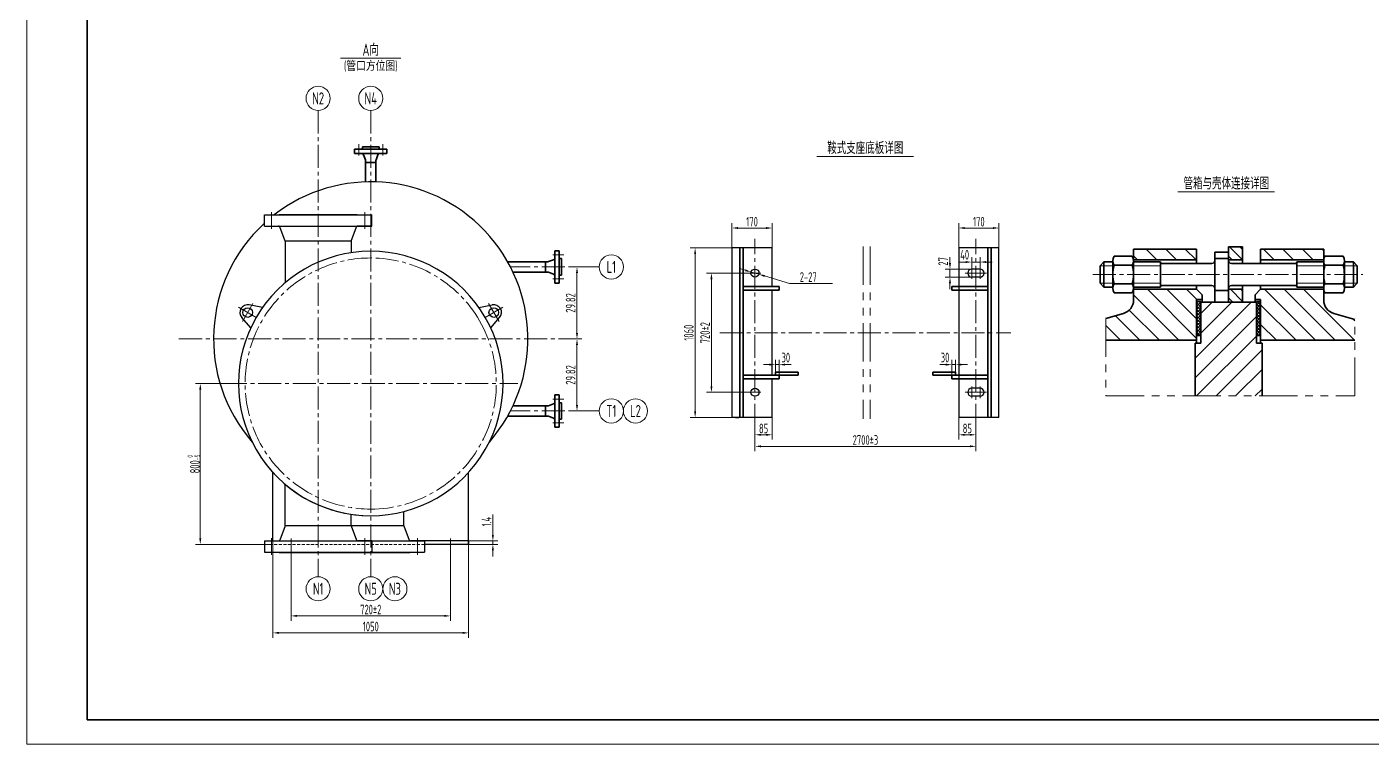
# Model space of a CAD drawing. Header units: millimetres. Extents: x 5765 to 6606, y -201 to 393.
# Drawn here: x 5765 to 6322, y -201 to 96 of the extents above; entities that cross this region are included whole.
import ezdxf
from ezdxf.enums import TextEntityAlignment as Align

# ---------------------------------------------------------------- set-up
doc = ezdxf.new("R2010")
doc.units = ezdxf.units.MM
for name, pattern in [('CENTER2', [28.575, 19.05, -3.175, 3.175, -3.175]), ('DASHED2', [9.525, 6.35, -3.175]), ('PHANTOM2', [31.75, 15.875, -3.175, 3.175, -3.175, 3.175, -3.175])]:
    doc.linetypes.add(name, pattern=pattern)
for name, color, linetype, lineweight in [('1粗实线', 7, 'Continuous', 35), ('2细实线', 3, 'Continuous', 13), ('3中心线', 1, 'CENTER2', 13), ('4虚线', 4, 'DASHED2', 13), ('5双点划线', 2, 'PHANTOM2', 13), ('6剖面线', 6, 'Continuous', 13), ('7文本', 2, 'Continuous', 13), ('8标注', 3, 'Continuous', 13), ('9图表', 4, 'Continuous', 13)]:
    doc.layers.add(name, color=color, linetype=linetype, lineweight=lineweight)
doc.styles.add('lanpec', font='bpec_e.shx', dxfattribs={"width": 0.75, "bigfont": 'hztxt.shx'})
doc.styles.add('lanpec-dim', font='bpec_e.shx', dxfattribs={"width": 0.75})
doc.dimstyles.new('lanpec', dxfattribs={"dimtxt": 4, "dimasz": 2.5, "dimexe": 2, "dimexo": 0, "dimtad": 1, "dimdsep": 46, "dimtxsty": 'lanpec-dim', "dimcen": 2.5, "dimclrd": 256, "dimclre": 256, "dimclrt": 256, "dimazin": 0, "dimtfac": 1, "dimtmove": 0, "dimatfit": 3, "dimfxl": 1, "dimlwd": -1, "dimlwe": -1, "dimarcsym": 0})
doc.dimstyles.new('lanpec$0', dxfattribs={"dimscale": 10, "dimtxt": 4, "dimasz": 2.5, "dimexe": 2, "dimexo": 0, "dimtad": 1, "dimdec": 1, "dimdsep": 46, "dimtxsty": 'lanpec-dim', "dimcen": 0.09, "dimclrd": 256, "dimclre": 256, "dimclrt": 256, "dimadec": 1, "dimazin": 0, "dimtfac": 0.707, "dimtdec": 1, "dimtmove": 0, "dimatfit": 3, "dimfxl": 1, "dimarcsym": 0})
doc.dimstyles.new('lanpec$3', dxfattribs={"dimtxt": 4, "dimasz": 2.5, "dimexe": 2, "dimexo": 0, "dimtad": 1, "dimtih": 1, "dimtoh": 1, "dimdsep": 46, "dimtxsty": 'lanpec-dim', "dimcen": 2.5, "dimclrd": 256, "dimclre": 256, "dimclrt": 256, "dimazin": 0, "dimtfac": 1, "dimtmove": 0, "dimatfit": 3, "dimfxl": 1, "dimlwd": -1, "dimlwe": -1, "dimarcsym": 0})
pattern_1 = [(135, (5538.121, 1422.1314), (-4.041115, -4.041115), [])]
pattern_2 = [(45, (5538.121, 1422.1314), (-0.6735192, 0.6735192), []), (135, (5538.121, 1422.1314), (-0.6735192, -0.6735192), [])]

# ---------------------------------------------------------------- blocks, each defined once
blk = doc.blocks.new('A1')
at = {"layer": '1粗实线'}
blk.add_lwpolyline([(-816, 10), (-10, 10), (-10, 584), (-816, 584)], close=True, dxfattribs=at)
at = {"layer": '9图表'}
blk.add_lwpolyline([(-841, 0), (0, 0), (0, 594), (-841, 594)], close=True, dxfattribs=at)
blk = doc.blocks.new('*D25')
at = {"layer": '8标注', "transparency": 16777216}
for p, q in [((6056.91, 4.92), (6056.91, 15.16)), ((6059.41, 13.16), (6071.05, 13.16)), ((6073.55, 4.92), (6073.55, 15.16))]:
    blk.add_line(p, q, dxfattribs=at)
for points in [[(6059.41, 13.58), (6059.41, 12.74), (6056.91, 13.16)], [(6071.05, 13.58), (6071.05, 12.74), (6073.55, 13.16)]]:
    blk.add_solid(points, dxfattribs=at)
at = {"layer": 'Defpoints', "color": 0, "transparency": 16777216}
for p in [(6073.55, 13.16), (6056.91, 4.92), (6073.55, 4.92)]:
    blk.add_point(p, dxfattribs=at)
at = {"layer": '8标注', "transparency": 16777216, "insert": (6065.23, 15.78), "char_height": 4, "attachment_point": 5, "style": 'lanpec-dim'}
blk.add_mtext('170', dxfattribs=at)
blk = doc.blocks.new('*D34')
at = {"layer": '8标注', "transparency": 16777216}
for p, q in [((6150.78, 4.92), (6150.78, 15.16)), ((6153.28, 13.16), (6164.91, 13.16)), ((6167.41, 4.92), (6167.41, 15.16))]:
    blk.add_line(p, q, dxfattribs=at)
for points in [[(6153.28, 13.58), (6153.28, 12.74), (6150.78, 13.16)], [(6164.91, 13.58), (6164.91, 12.74), (6167.41, 13.16)]]:
    blk.add_solid(points, dxfattribs=at)
at = {"layer": 'Defpoints', "color": 0, "transparency": 16777216}
for p in [(6167.41, 13.16), (6150.78, 4.92), (6167.41, 4.92)]:
    blk.add_point(p, dxfattribs=at)
at = {"layer": '8标注', "transparency": 16777216, "insert": (6159.09, 15.78), "char_height": 4, "attachment_point": 5, "style": 'lanpec-dim'}
blk.add_mtext('170', dxfattribs=at)
blk = doc.blocks.new('*D26')
at = {"layer": '8标注', "transparency": 16777216}
for p, q in [((6066.43, -69.13), (6066.43, -79.25)), ((6157.89, -69.13), (6157.89, -79.25)), ((6068.93, -77.25), (6155.39, -77.25))]:
    blk.add_line(p, q, dxfattribs=at)
for points in [[(6068.93, -76.83), (6068.93, -77.66), (6066.43, -77.25)], [(6155.39, -76.83), (6155.39, -77.66), (6157.89, -77.25)]]:
    blk.add_solid(points, dxfattribs=at)
at = {"layer": 'Defpoints', "color": 0, "transparency": 16777216}
for p in [(6066.43, -69.13), (6157.89, -69.13), (6157.89, -77.25)]:
    blk.add_point(p, dxfattribs=at)
at = {"layer": '8标注', "transparency": 16777216, "insert": (6112.16, -74.62), "char_height": 4, "width": 3.1429, "attachment_point": 5, "style": 'lanpec-dim'}
blk.add_mtext('2700%%P3', dxfattribs=at)
blk = doc.blocks.new('*D27')
at = {"layer": '8标注', "transparency": 16777216}
for p, q in [((6147.16, -1.37), (6147.16, 1.13)), ((6156.16, -3.87), (6145.16, -3.87)), ((6147.16, -3.87), (6147.16, -7.2)), ((6156.16, -7.2), (6145.16, -7.2)), ((6147.16, -9.7), (6147.16, -12.2))]:
    blk.add_line(p, q, dxfattribs=at)
for points in [[(6146.74, -1.37), (6147.58, -1.37), (6147.16, -3.87)], [(6146.74, -9.7), (6147.58, -9.7), (6147.16, -7.2)]]:
    blk.add_solid(points, dxfattribs=at)
at = {"layer": 'Defpoints', "color": 0, "transparency": 16777216}
for p in [(6156.16, -3.87), (6147.16, -7.2), (6156.16, -7.2)]:
    blk.add_point(p, dxfattribs=at)
at = {"layer": '8标注', "transparency": 16777216, "insert": (6144.33, -0.65), "char_height": 4, "attachment_point": 5, "rotation": 90, "style": 'lanpec-dim'}
blk.add_mtext('27', dxfattribs=at)
blk = doc.blocks.new('*D28')
at = {"layer": '8标注', "transparency": 16777216}
for p, q in [((6156.16, -3.87), (6156.16, 1.06)), ((6159.63, -3.87), (6159.63, 1.06)), ((6153.66, -0.94), (6151.16, -0.94)), ((6159.63, -0.94), (6156.16, -0.94)), ((6162.13, -0.94), (6164.63, -0.94))]:
    blk.add_line(p, q, dxfattribs=at)
for points in [[(6153.66, -0.52), (6153.66, -1.35), (6156.16, -0.94)], [(6162.13, -0.52), (6162.13, -1.35), (6159.63, -0.94)]]:
    blk.add_solid(points, dxfattribs=at)
at = {"layer": 'Defpoints', "color": 0, "transparency": 16777216}
for p in [(6156.16, -0.94), (6156.16, -3.87), (6159.63, -3.87)]:
    blk.add_point(p, dxfattribs=at)
at = {"layer": '8标注', "transparency": 16777216, "insert": (6153.24, 2.07), "char_height": 4, "attachment_point": 5, "style": 'lanpec-dim'}
blk.add_mtext('40', dxfattribs=at)
blk = doc.blocks.new('*D29')
at = {"layer": '8标注', "transparency": 16777216}
for p, q in [((6063.94, -5.54), (6046.41, -5.54)), ((6048.41, -8.04), (6048.41, -52.36)), ((6063.94, -54.86), (6046.41, -54.86))]:
    blk.add_line(p, q, dxfattribs=at)
for points in [[(6047.99, -8.04), (6048.83, -8.04), (6048.41, -5.54)], [(6047.99, -52.36), (6048.83, -52.36), (6048.41, -54.86)]]:
    blk.add_solid(points, dxfattribs=at)
at = {"layer": 'Defpoints', "color": 0, "transparency": 16777216}
for p in [(6063.94, -5.54), (6048.41, -54.86), (6063.94, -54.86)]:
    blk.add_point(p, dxfattribs=at)
at = {"layer": '8标注', "transparency": 16777216, "insert": (6045.79, -30.2), "char_height": 4, "width": 3.1429, "attachment_point": 5, "rotation": 90, "style": 'lanpec-dim'}
blk.add_mtext('720±2', dxfattribs=at)
blk = doc.blocks.new('*D30')
at = {"layer": '8标注', "transparency": 16777216}
for p, q in [((6056.91, 4.92), (6039.65, 4.92)), ((6041.65, -62.81), (6041.65, 2.42)), ((6056.91, -65.31), (6039.65, -65.31))]:
    blk.add_line(p, q, dxfattribs=at)
for points in [[(6041.24, 2.42), (6042.07, 2.42), (6041.65, 4.92)], [(6041.24, -62.81), (6042.07, -62.81), (6041.65, -65.31)]]:
    blk.add_solid(points, dxfattribs=at)
at = {"layer": 'Defpoints', "color": 0, "transparency": 16777216}
for p in [(6041.65, 4.92), (6056.91, 4.92), (6056.91, -65.31)]:
    blk.add_point(p, dxfattribs=at)
at = {"layer": '8标注', "transparency": 16777216, "insert": (6039.03, -30.2), "char_height": 4, "attachment_point": 5, "rotation": 90, "style": 'lanpec-dim'}
blk.add_mtext('1060', dxfattribs=at)
blk = doc.blocks.new('*D31')
at = {"layer": '8标注', "transparency": 16777216}
for p, q in [((6066.43, -65.31), (6066.43, -74.47)), ((6073.55, -65.31), (6073.55, -74.47)), ((6068.93, -72.47), (6071.05, -72.47))]:
    blk.add_line(p, q, dxfattribs=at)
for points in [[(6068.93, -72.06), (6068.93, -72.89), (6066.43, -72.47)], [(6071.05, -72.06), (6071.05, -72.89), (6073.55, -72.47)]]:
    blk.add_solid(points, dxfattribs=at)
at = {"layer": 'Defpoints', "color": 0, "transparency": 16777216}
for p in [(6066.43, -65.31), (6073.55, -65.31), (6073.55, -72.47)]:
    blk.add_point(p, dxfattribs=at)
at = {"layer": '8标注', "transparency": 16777216, "insert": (6069.99, -69.85), "char_height": 4, "attachment_point": 5, "style": 'lanpec-dim'}
blk.add_mtext('85', dxfattribs=at)
blk = doc.blocks.new('*D32')
at = {"layer": '8标注', "transparency": 16777216}
for p, q in [((6150.78, -65.31), (6150.78, -74.47)), ((6157.89, -65.31), (6157.89, -74.47)), ((6155.39, -72.47), (6153.28, -72.47))]:
    blk.add_line(p, q, dxfattribs=at)
for points in [[(6153.28, -72.06), (6153.28, -72.89), (6150.78, -72.47)], [(6155.39, -72.06), (6155.39, -72.89), (6157.89, -72.47)]]:
    blk.add_solid(points, dxfattribs=at)
at = {"layer": 'Defpoints', "color": 0, "transparency": 16777216}
for p in [(6150.78, -65.31), (6157.89, -65.31), (6150.78, -72.47)]:
    blk.add_point(p, dxfattribs=at)
at = {"layer": '8标注', "transparency": 16777216, "insert": (6154.33, -69.85), "char_height": 4, "attachment_point": 5, "style": 'lanpec-dim'}
blk.add_mtext('85', dxfattribs=at)
blk = doc.blocks.new('*D35')
at = {"layer": '8标注', "transparency": 16777216}
for p, q in [((6062.44, -4.36), (6060.04, -3.65)), ((6064.83, -5.07), (6068.03, -6.01)), ((6080.78, -9.76), (6070.42, -6.71)), ((6092.92, -9.76), (6080.78, -9.76))]:
    blk.add_line(p, q, dxfattribs=at)
for points in [[(6062.55, -3.96), (6062.32, -4.76), (6064.83, -5.07)], [(6070.54, -6.31), (6070.31, -7.11), (6068.03, -6.01)]]:
    blk.add_solid(points, dxfattribs=at)
at = {"layer": 'Defpoints', "color": 0, "transparency": 16777216}
for p in [(6064.83, -5.07), (6068.03, -6.01)]:
    blk.add_point(p, dxfattribs=at)
at = {"layer": '8标注', "transparency": 16777216, "insert": (6088.48, -7.14), "char_height": 4, "attachment_point": 5, "style": 'lanpec-dim'}
blk.add_mtext('2-27', dxfattribs=at)
blk = doc.blocks.new('*D36')
at = {"layer": '8标注', "transparency": 16777216}
for p, q in [((6072.42, -43.42), (6069.92, -43.42)), ((6074.92, -46.51), (6074.92, -41.42)), ((6074.92, -43.42), (6076.41, -43.42)), ((6076.41, -47.78), (6076.41, -41.42)), ((6078.91, -43.42), (6081.41, -43.42))]:
    blk.add_line(p, q, dxfattribs=at)
for points in [[(6072.42, -43), (6072.42, -43.83), (6074.92, -43.42)], [(6078.91, -43), (6078.91, -43.83), (6076.41, -43.42)]]:
    blk.add_solid(points, dxfattribs=at)
at = {"layer": 'Defpoints', "color": 0, "transparency": 16777216}
for p in [(6076.41, -43.42), (6074.92, -46.51), (6076.41, -47.78)]:
    blk.add_point(p, dxfattribs=at)
at = {"layer": '8标注', "transparency": 16777216, "insert": (6079.2, -40.47), "char_height": 4, "attachment_point": 5, "style": 'lanpec-dim'}
blk.add_mtext('30', dxfattribs=at)
blk = doc.blocks.new('*D33')
at = {"layer": '8标注', "transparency": 16777216}
for p, q in [((6145.41, -43.42), (6142.91, -43.42)), ((6147.91, -47.78), (6147.91, -41.42)), ((6149.4, -43.42), (6147.91, -43.42)), ((6149.4, -46.51), (6149.4, -41.42)), ((6151.9, -43.42), (6154.4, -43.42))]:
    blk.add_line(p, q, dxfattribs=at)
for points in [[(6145.41, -43), (6145.41, -43.83), (6147.91, -43.42)], [(6151.9, -43), (6151.9, -43.83), (6149.4, -43.42)]]:
    blk.add_solid(points, dxfattribs=at)
at = {"layer": 'Defpoints', "color": 0, "transparency": 16777216}
for p in [(6147.91, -43.42), (6147.91, -47.78), (6149.4, -46.51)]:
    blk.add_point(p, dxfattribs=at)
at = {"layer": '8标注', "transparency": 16777216, "insert": (6145.12, -40.47), "char_height": 4, "attachment_point": 5, "style": 'lanpec-dim'}
blk.add_mtext('30', dxfattribs=at)
blk = doc.blocks.new('*U38')
at = {"layer": '2细实线'}
blk.add_line((-20, 0), (20, 0), dxfattribs=at)
at = {"layer": '7文本', "style": 'lanpec', "width": 0.75}
for tag, height, p in [('节点图名称', 5, (0, 3.5)), ('比例', 4, (0, -3.25))]:
    blk.add_attdef(tag, text='', height=height, dxfattribs=at).set_placement(p, align=Align.MIDDLE_CENTER)
blk = doc.blocks.new('*D67')
at = {"layer": '8标注', "transparency": 16777216}
for p, q in [((5874.37, -120.05), (5874.37, -149.47)), ((5940.37, -119.98), (5940.37, -149.47)), ((5876.87, -147.47), (5937.87, -147.47))]:
    blk.add_line(p, q, dxfattribs=at)
for points in [[(5876.87, -147.05), (5876.87, -147.88), (5874.37, -147.47)], [(5937.87, -147.05), (5937.87, -147.88), (5940.37, -147.47)]]:
    blk.add_solid(points, dxfattribs=at)
at = {"layer": 'Defpoints', "color": 0, "transparency": 16777216}
for p in [(5874.37, -120.05), (5940.37, -119.98), (5940.37, -147.47)]:
    blk.add_point(p, dxfattribs=at)
at = {"layer": '8标注', "transparency": 16777216, "insert": (5907.37, -144.84), "char_height": 4, "attachment_point": 5, "style": 'lanpec-dim'}
blk.add_mtext('720±2', dxfattribs=at)
blk = doc.blocks.new('*D68')
at = {"layer": '8标注', "transparency": 16777216}
for p, q in [((5866.87, -117.84), (5866.87, -156.5)), ((5947.87, -117.84), (5947.87, -156.5)), ((5869.37, -154.5), (5945.37, -154.5))]:
    blk.add_line(p, q, dxfattribs=at)
for points in [[(5869.37, -154.08), (5869.37, -154.92), (5866.87, -154.5)], [(5945.37, -154.08), (5945.37, -154.92), (5947.87, -154.5)]]:
    blk.add_solid(points, dxfattribs=at)
at = {"layer": 'Defpoints', "color": 0, "transparency": 16777216}
for p in [(5866.87, -117.84), (5947.87, -117.84), (5947.87, -154.5)]:
    blk.add_point(p, dxfattribs=at)
at = {"layer": '8标注', "transparency": 16777216, "insert": (5907.37, -151.87), "char_height": 4, "attachment_point": 5, "style": 'lanpec-dim'}
blk.add_mtext('1050', dxfattribs=at)
blk = doc.blocks.new('*D69')
at = {"layer": '8标注', "transparency": 16777216}
for p, q in [((5847.27, -51.24), (5834.8, -51.24)), ((5836.8, -53.74), (5836.8, -115.34)), ((5866.87, -117.84), (5834.8, -117.84))]:
    blk.add_line(p, q, dxfattribs=at)
for points in [[(5836.38, -53.74), (5837.22, -53.74), (5836.8, -51.24)], [(5836.38, -115.34), (5837.22, -115.34), (5836.8, -117.84)]]:
    blk.add_solid(points, dxfattribs=at)
at = {"layer": 'Defpoints', "color": 0, "transparency": 16777216}
for p in [(5847.27, -51.24), (5836.8, -117.84), (5866.87, -117.84)]:
    blk.add_point(p, dxfattribs=at)
at = {"layer": '8标注', "transparency": 16777216, "insert": (5834.07, -84.54), "char_height": 4, "attachment_point": 5, "rotation": 90, "style": 'lanpec-dim'}
blk.add_mtext('800{\\H0.525x;\\S 0^ -5;}', dxfattribs=at)
blk = doc.blocks.new('管口号')
at = {"layer": '2细实线'}
blk.add_circle((0, 5), 5, dxfattribs=at)
at = {"layer": '7文本', "style": 'lanpec', "width": 0.75}
blk.add_attdef('N', text='', height=5, dxfattribs=at).set_placement((0, 5), align=Align.MIDDLE_CENTER)
blk = doc.blocks.new('*U64')
at = {"layer": '2细实线'}
blk.add_line((-12.5, 0), (12.5, 0), dxfattribs=at)
at = {"layer": '7文本', "style": 'lanpec', "width": 0.75}
for tag, height, p in [('节点图名称', 5, (0, 3.5)), ('比例', 4, (0, -3.25))]:
    blk.add_attdef(tag, text='', height=height, dxfattribs=at).set_placement(p, align=Align.MIDDLE_CENTER)
blk = doc.blocks.new('*D65')
at = {"layer": '8标注', "transparency": 16777216}
for p, q in [((5957.93, -113.94), (5957.93, -105.42)), ((5947.87, -116.44), (5959.93, -116.44)), ((5957.93, -117.84), (5957.93, -116.44)), ((5947.87, -117.84), (5959.93, -117.84)), ((5957.93, -120.34), (5957.93, -122.84))]:
    blk.add_line(p, q, dxfattribs=at)
for points in [[(5957.51, -113.94), (5958.35, -113.94), (5957.93, -116.44)], [(5957.51, -120.34), (5958.35, -120.34), (5957.93, -117.84)]]:
    blk.add_solid(points, dxfattribs=at)
at = {"layer": 'Defpoints', "color": 0, "transparency": 16777216}
for p in [(5947.87, -116.44), (5957.93, -116.44), (5947.87, -117.84)]:
    blk.add_point(p, dxfattribs=at)
at = {"layer": '8标注', "transparency": 16777216, "insert": (5955.3, -108.43), "char_height": 4, "attachment_point": 5, "rotation": 90, "style": 'lanpec-dim'}
blk.add_mtext('1.4', dxfattribs=at)
blk = doc.blocks.new('*D70')
at = {"layer": '8标注', "transparency": 16777216}
for p, q in [((5990.75, -2.96), (5994.75, -2.96)), ((5992.75, -5.46), (5992.75, -30.28)), ((5986.75, -32.78), (5994.75, -32.78))]:
    blk.add_line(p, q, dxfattribs=at)
for points in [[(5992.33, -5.46), (5993.17, -5.46), (5992.75, -2.96)], [(5992.33, -30.28), (5993.17, -30.28), (5992.75, -32.78)]]:
    blk.add_solid(points, dxfattribs=at)
at = {"layer": 'Defpoints', "color": 0, "transparency": 16777216}
for p in [(5990.75, -2.96), (5986.75, -32.78), (5992.75, -32.78)]:
    blk.add_point(p, dxfattribs=at)
at = {"layer": '8标注', "transparency": 16777216, "insert": (5990.12, -17.87), "char_height": 4, "attachment_point": 5, "rotation": 90, "style": 'lanpec-dim'}
blk.add_mtext('29.82', dxfattribs=at)
blk = doc.blocks.new('*D66')
at = {"layer": '8标注', "transparency": 16777216}
for p, q in [((5986.75, -32.78), (5994.75, -32.78)), ((5992.75, -60.1), (5992.75, -35.28)), ((5989.83, -62.6), (5994.75, -62.6))]:
    blk.add_line(p, q, dxfattribs=at)
for points in [[(5992.33, -35.28), (5993.17, -35.28), (5992.75, -32.78)], [(5992.33, -60.1), (5993.17, -60.1), (5992.75, -62.6)]]:
    blk.add_solid(points, dxfattribs=at)
at = {"layer": 'Defpoints', "color": 0, "transparency": 16777216}
for p in [(5986.75, -32.78), (5992.75, -32.78), (5989.83, -62.6)]:
    blk.add_point(p, dxfattribs=at)
at = {"layer": '8标注', "transparency": 16777216, "insert": (5990.12, -47.69), "char_height": 4, "attachment_point": 5, "rotation": 90, "style": 'lanpec-dim'}
blk.add_mtext('29.82', dxfattribs=at)

msp = doc.modelspace()

# ---------------------------------------------------------------- hatches: boundary and pattern name
at = {"layer": '6剖面线', "ltscale": 0.5}
h = msp.add_hatch(dxfattribs=at)
h.set_pattern_fill('ANSI31', color=256, scale=1.8, angle=90, style=0)
h.set_pattern_definition(pattern_1)
h.paths.add_polyline_path([(6249.262, 0.011), (6249.262, 4.466), (6223.15, 4.466), (6223.15, 0.011)])
edge = h.paths.add_edge_path()
edge.add_line((6249.262, -16.424), (6251.566, -16.424))
edge.add_line((6251.566, -16.424), (6251.566, -14.504))
edge.add_line((6251.566, -14.504), (6249.262, -12.2))
edge.add_line((6249.262, -12.2), (6223.15, -12.2))
edge.add_line((6223.15, -12.2), (6223.15, -16.687))
edge.add_arc((6217.39, -16.687), 5.76, 285.9454, 360, ccw=False)
edge.add_line((6218.973, -22.226), (6211.623, -24.325))
edge.add_line((6211.623, -24.325), (6211.623, -33.32))
edge.add_line((6211.623, -33.32), (6249.262, -33.32))
edge.add_line((6249.262, -33.32), (6249.262, -16.424))
h = msp.add_hatch(dxfattribs=at)
h.set_pattern_fill('ANSI31', color=256, scale=0.96, angle=90, style=0)
h.set_pattern_definition([(135, (-8276.9207, -2602.0748), (-2.1552615, -2.1552615), [])])
h.paths.add_polyline_path([(6268.27, 5.426), (6262.51, 5.426), (6262.51, 0.011), (6268.27, 0.011)])
h.paths.add_polyline_path([(6268.27, -12.2), (6262.51, -12.2), (6262.51, -17.576), (6268.27, -17.576)])
h = msp.add_hatch(dxfattribs=at)
h.set_pattern_fill('ANSI31', color=256, scale=1.8, angle=90, style=0)
h.set_pattern_definition(pattern_1)
h.paths.add_polyline_path([(6306.048, -22.226, -0.3348603), (6301.87, -16.687), (6301.87, -12.2), (6275.758, -12.2), (6273.454, -14.504), (6273.454, -16.424), (6275.758, -16.424), (6275.758, -33.32), (6314.715, -33.32), (6314.715, -24.702)])
h.paths.add_polyline_path([(6275.758, 4.466), (6275.758, 0.011), (6301.87, 0.011), (6301.87, 4.466)])
at = {"layer": '6剖面线'}
h = msp.add_hatch(dxfattribs=at)
h.set_pattern_fill('ANSI31', color=256, scale=1.8, angle=180, style=0)
h.set_pattern_definition([(225, (6250.2164, -39.223), (4.0411, -4.0411), [])])
h.paths.add_polyline_path([(6250.99, -17.576), (6250.99, -34.496), (6249.838, -34.496), (6250.99, -56.36), (6276.334, -56.36), (6276.334, -34.496), (6274.03, -34.496), (6274.03, -17.576)])
h.paths.add_polyline_path([(6249.838, -34.496), (6248.686, -34.496), (6248.686, -56.36), (6250.99, -56.36)])
at = {"layer": '6剖面线', "ltscale": 0.5}
h = msp.add_hatch(dxfattribs=at)
h.set_pattern_fill('ANSI37', color=256, scale=0.3, style=0)
h.set_pattern_definition(pattern_2)
h.paths.add_polyline_path([(6249.262, -31.4), (6250.99, -31.4), (6250.99, -17.32), (6249.262, -17.32)])
h = msp.add_hatch(dxfattribs=at)
h.set_pattern_fill('ANSI37', color=256, scale=0.3, style=0)
h.set_pattern_definition(pattern_2)
h.paths.add_polyline_path([(6275.758, -17.32), (6274.03, -17.32), (6274.03, -31.4), (6275.758, -31.4)])

# ---------------------------------------------------------------- linework, layer by layer
for p, q in [((5863.35, 18.556), (5907.85, 18.556)), ((5863.35, 13.946), (5863.35, 18.556)), ((5869.41, 18.756), (5901.79, 18.756)), ((5869.41, 18.556), (5869.41, 18.756)), ((5891.18, 18.556), (5891.18, 18.756)), ((5901.79, 18.556), (5901.79, 18.756)), ((5907.85, 13.946), (5907.85, 18.556)), ((5863.35, 13.946), (5907.85, 13.946)), ((5863.35, 13.946), (5869.205, 13.946)), ((5871.95, 7.656), (5869.672, 13.624)), ((5885.12, 13.946), (5890.975, 13.946)), ((5899.25, 7.656), (5901.527, 13.624)), ((5907.85, 13.946), (5901.994, 13.946)), ((5899.25, 7.656), (5871.95, 7.656)), ((5871.95, 7.656), (5871.95, -9.495)), ((5899.25, 7.656), (5899.25, 2.9)), ((6073.546, 4.92), (6056.914, 4.92)), ((6056.914, 4.92), (6056.914, -65.314)), ((6073.546, -11.128), (6073.546, 4.92)), ((6167.407, 4.92), (6150.775, 4.92)), ((6150.775, 4.92), (6150.775, -65.314)), ((6167.407, -65.314), (6167.407, 4.92)), ((6159.626, -3.873), (6156.157, -3.873)), ((6159.626, -7.2), (6156.157, -7.2)), ((6073.546, -47.781), (6073.546, -12.613)), ((5862.562, -19.782), (5857.048, -18.693)), ((5952.177, -19.782), (5957.692, -18.693)), ((5857.719, -28.17), (5854.019, -23.939)), ((5957.02, -28.17), (5960.72, -23.939)), ((6073.546, -65.314), (6073.546, -49.265)), ((6159.626, -53.194), (6156.157, -53.194)), ((6159.626, -56.52), (6156.157, -56.52)), ((6073.546, -65.314), (6056.914, -65.314)), ((6058.354, -65.314), (6059.794, -65.314)), ((6167.407, -65.314), (6150.775, -65.314)), ((5866.87, -116.434), (5866.87, -88.086)), ((5947.87, -117.844), (5947.87, -88.086)), ((5871.95, -110.144), (5871.95, -92.993)), ((5899.25, -110.144), (5899.25, -105.389)), ((5921.02, -110.144), (5921.02, -104.265)), ((5871.95, -110.144), (5869.672, -116.112)), ((5899.25, -110.144), (5871.95, -110.144)), ((5921.02, -110.144), (5893.72, -110.144)), ((5899.25, -110.144), (5901.527, -116.112)), ((5921.02, -110.144), (5923.297, -116.112)), ((5863.35, -116.434), (5907.85, -116.434)), ((5863.35, -116.434), (5863.35, -121.044)), ((5863.35, -116.434), (5869.205, -116.434)), ((5866.87, -116.434), (5866.87, -112.593)), ((5866.87, -116.444), (5885.12, -116.444)), ((5885.12, -116.434), (5929.62, -116.434)), ((5885.12, -116.434), (5890.975, -116.434)), ((5907.85, -116.434), (5901.994, -116.434)), ((5907.85, -116.434), (5907.85, -121.044)), ((5929.62, -116.434), (5923.764, -116.434)), ((5929.62, -116.434), (5929.62, -121.044)), ((5947.87, -116.444), (5929.62, -116.444)), ((5947.87, -116.444), (5947.87, -117.844)), ((5863.35, -121.044), (5907.85, -121.044)), ((5869.41, -121.044), (5869.41, -121.244)), ((5869.41, -121.244), (5901.79, -121.244)), ((5885.12, -121.044), (5929.62, -121.044)), ((5891.18, -121.044), (5891.18, -121.244)), ((5891.18, -121.244), (5923.56, -121.244)), ((5901.79, -121.044), (5901.79, -121.244)), ((5923.56, -121.044), (5923.56, -121.244)), ((5947.87, -117.844), (5929.62, -117.844)), ((5947.87, -117.844), (5929.62, -117.844))]:
    msp.add_line(p, q)
at = {"ltscale": 2}
for centre in [(6066.43, -5.537), (6066.43, -54.857)]:
    msp.add_circle(centre, 1.663, dxfattribs=at)
for centre in [(5856.428, -21.833), (5958.312, -21.833)]:
    msp.add_circle(centre, 2)
for centre, radius, start, end in [((5907.37, -32.779), 65.061, 318.9992, 127.90529), ((5907.37, -32.779), 65.061, 132.5781, 221.0008), ((5869.205, 13.446), 0.5, 20.88476, 90), ((5901.994, 13.446), 0.5, 90, 159.11524), ((5907.37, -51.244), 54.75, 90, 150), ((5907.37, -51.244), 54.75, 30, 90), ((6156.157, -5.537), 1.663, 90, 270), ((6159.626, -5.537), 1.663, 270, 90), ((5856.428, -21.833), 3.2, 78.82881, 221.17119), ((5958.312, -21.833), 3.2, 318.82881, 101.17119), ((5907.37, -51.244), 54.75, 150, 270), ((5907.37, -51.244), 54.75, 270, 30), ((6156.157, -54.857), 1.663, 90, 270), ((6159.626, -54.857), 1.663, 270, 90), ((5907.37, -51.244), 54.75, 215.07463, 270), ((5869.205, -115.934), 0.5, 270, 339.11524), ((5901.994, -115.934), 0.5, 200.88476, 270), ((5923.764, -115.934), 0.5, 200.88476, 270)]:
    msp.add_arc(centre, radius, start, end)
at = {"layer": '1粗实线', "ltscale": 0.5}
for p, q in [((5914.09, 45.828), (5900.65, 45.828)), ((5900.65, 45.828), (5900.65, 44.036)), ((5910.802, 46.768), (5903.938, 46.768)), ((5903.938, 46.768), (5903.938, 45.828)), ((5910.802, 46.768), (5910.802, 45.828)), ((5914.09, 45.828), (5914.09, 44.036)), ((5900.65, 44.036), (5914.09, 44.036)), ((5904.401, 43.513), (5905.184, 41.395)), ((5905.234, 41.117), (5905.234, 40.268)), ((5905.234, 40.268), (5909.506, 40.268)), ((5905.234, 40.268), (5905.234, 32.247)), ((5909.506, 41.117), (5909.506, 40.268)), ((5909.506, 40.268), (5909.506, 32.247)), ((5910.338, 43.513), (5909.555, 41.395)), ((5983.023, 0.011), (5980.904, -0.772)), ((5985.338, 3.762), (5983.546, 3.762)), ((5983.546, 3.762), (5983.546, -9.678)), ((5985.338, -9.678), (5985.338, 3.762)), ((5986.278, 0.474), (5985.338, 0.474)), ((5986.278, -6.39), (5986.278, 0.474)), ((5979.778, -0.822), (5964.041, -0.822)), ((5979.778, -5.094), (5966.246, -5.094)), ((5979.778, -0.822), (5979.778, -5.094)), ((5980.627, -0.822), (5979.778, -0.822)), ((5980.627, -5.094), (5979.778, -5.094)), ((5983.023, -5.926), (5980.904, -5.143)), ((5985.338, -9.678), (5983.546, -9.678)), ((5986.278, -6.39), (5985.338, -6.39)), ((5979.778, -60.469), (5966.246, -60.469)), ((5980.627, -60.469), (5979.778, -60.469)), ((5979.778, -64.741), (5979.778, -60.469)), ((5983.023, -59.636), (5980.904, -60.419)), ((5983.546, -69.325), (5983.546, -55.885)), ((5985.338, -55.885), (5983.546, -55.885)), ((5985.338, -55.885), (5985.338, -69.325)), ((5986.278, -59.173), (5985.338, -59.173)), ((5986.278, -59.173), (5986.278, -66.037)), ((5979.778, -64.741), (5964.041, -64.741)), ((5980.627, -64.741), (5979.778, -64.741)), ((5983.023, -65.573), (5980.904, -64.79)), ((5986.278, -66.037), (5985.338, -66.037)), ((5985.338, -69.325), (5983.546, -69.325))]:
    msp.add_line(p, q, dxfattribs=at)
at = {"layer": '1粗实线'}
for p, q in [((6060.14, 4.92), (6060.14, -65.314)), ((6061.502, 4.92), (6061.502, -65.314)), ((6162.819, 4.92), (6162.819, -65.314)), ((6164.181, 4.92), (6164.181, -65.314)), ((6222.617, 1.509), (6215.12, 1.509)), ((6223.15, 4.466), (6249.262, 4.466)), ((6223.15, 4.466), (6223.15, -16.687)), ((6223.15, 0.011), (6249.262, 0.011)), ((6249.262, 4.466), (6249.262, -1.525)), ((6256.75, 3.122), (6262.51, 3.122)), ((6256.75, 3.122), (6256.75, -17.576)), ((6256.75, 0.521), (6262.51, 0.521)), ((6268.27, 5.426), (6262.51, 5.426)), ((6262.51, 5.426), (6262.51, -17.576)), ((6262.51, 0.011), (6268.27, 0.011)), ((6268.27, -1.525), (6268.27, 5.426)), ((6301.87, 4.466), (6275.758, 4.466)), ((6275.758, 4.466), (6275.758, -1.525)), ((6301.87, 0.011), (6275.758, 0.011)), ((6301.87, 4.466), (6301.87, -16.687)), ((6309.962, 1.509), (6302.342, 1.509)), ((6210.862, -0.91), (6209.326, -2.446)), ((6209.326, -2.446), (6209.326, -9.742)), ((6214.587, -0.91), (6210.862, -0.91)), ((6210.862, -0.91), (6210.862, -11.278)), ((6214.587, -11.797), (6214.587, -0.392)), ((6222.617, -2.293), (6215.12, -2.293)), ((6223.15, -11.797), (6223.15, -0.392)), ((6234.286, -0.91), (6223.15, -0.91)), ((6234.286, -0.91), (6234.286, -11.278)), ((6234.286, -0.91), (6234.286, -0.949)), ((6234.862, -1.525), (6255.598, -1.525)), ((6262.51, -0.373), (6262.51, -0.334)), ((6263.662, -1.525), (6290.158, -1.525)), ((6290.734, -0.91), (6301.87, -0.91)), ((6290.734, -0.91), (6290.734, -11.278)), ((6290.734, -0.91), (6290.734, -0.949)), ((6301.87, -11.797), (6301.87, -0.392)), ((6309.962, -2.293), (6302.342, -2.293)), ((6310.434, -11.797), (6310.434, -0.392)), ((6310.434, -0.91), (6314.158, -0.91)), ((6314.158, -0.91), (6315.694, -2.446)), ((6314.158, -0.91), (6314.158, -11.278)), ((6315.694, -2.446), (6315.694, -9.742)), ((6061.502, -11.128), (6076.412, -11.128)), ((6076.412, -11.128), (6076.412, -12.613)), ((6162.819, -11.128), (6147.91, -11.128)), ((6147.91, -11.128), (6147.91, -12.613)), ((6210.862, -11.278), (6209.326, -9.742)), ((6222.617, -9.896), (6215.12, -9.896)), ((6234.862, -10.664), (6255.598, -10.664)), ((6249.262, -10.664), (6249.262, -12.2)), ((6263.662, -10.664), (6290.158, -10.664)), ((6268.27, -17.576), (6268.27, -10.664)), ((6275.758, -10.664), (6275.758, -12.2)), ((6309.962, -9.896), (6302.342, -9.896)), ((6314.158, -11.278), (6315.694, -9.742)), ((6061.502, -12.613), (6076.412, -12.613)), ((6162.819, -12.613), (6147.91, -12.613)), ((6214.587, -11.278), (6210.862, -11.278)), ((6222.617, -13.698), (6215.12, -13.698)), ((6234.286, -11.278), (6223.15, -11.278)), ((6249.262, -12.2), (6223.15, -12.2)), ((6249.262, -12.2), (6251.566, -14.504)), ((6249.262, -16.424), (6251.566, -16.424)), ((6249.262, -16.424), (6249.262, -34.496)), ((6251.566, -14.504), (6251.566, -17.576)), ((6256.75, -12.71), (6262.51, -12.71)), ((6262.51, -12.2), (6268.27, -12.2)), ((6275.758, -12.2), (6273.454, -14.504)), ((6273.454, -14.504), (6273.454, -17.576)), ((6275.758, -16.424), (6273.454, -16.424)), ((6275.758, -12.2), (6301.87, -12.2)), ((6275.758, -16.424), (6275.758, -34.496)), ((6290.734, -11.278), (6301.87, -11.278)), ((6309.962, -13.698), (6302.342, -13.698)), ((6310.434, -11.278), (6314.158, -11.278)), ((6211.623, -24.325), (6218.973, -22.226)), ((6249.262, -17.32), (6250.99, -17.32)), ((6250.99, -17.32), (6250.99, -34.496)), ((6250.99, -17.384), (6250.99, -31.4)), ((6250.99, -17.576), (6274.03, -17.576)), ((6275.758, -17.32), (6274.03, -17.32)), ((6274.03, -17.32), (6274.03, -31.4)), ((6274.03, -17.384), (6274.03, -34.496)), ((6314.715, -24.702), (6306.048, -22.226)), ((6211.623, -33.32), (6249.262, -33.32)), ((6250.99, -31.4), (6249.262, -31.4)), ((6274.03, -31.4), (6275.758, -31.4)), ((6275.758, -33.32), (6314.715, -33.32)), ((6250.99, -34.496), (6248.686, -34.496)), ((6248.686, -34.496), (6248.686, -56.36)), ((6274.03, -34.496), (6276.334, -34.496)), ((6276.334, -34.496), (6276.334, -56.36)), ((6061.502, -47.781), (6076.412, -47.781)), ((6061.502, -49.265), (6076.412, -49.265)), ((6074.242, -47.781), (6084.253, -47.781)), ((6074.919, -47.781), (6074.919, -46.512)), ((6074.919, -46.512), (6084.253, -46.512)), ((6076.412, -49.265), (6076.412, -47.781)), ((6084.253, -46.512), (6084.253, -47.781)), ((6149.402, -46.512), (6140.068, -46.512)), ((6140.068, -46.512), (6140.068, -47.781)), ((6150.079, -47.781), (6140.068, -47.781)), ((6162.819, -47.781), (6147.91, -47.781)), ((6147.91, -49.265), (6147.91, -47.781)), ((6162.819, -49.265), (6147.91, -49.265)), ((6149.402, -46.512), (6149.402, -47.781))]:
    msp.add_line(p, q, dxfattribs=at)
at = {"layer": '1粗实线', "ltscale": 0.5}
for centre, start, end in [((5903.651, 43.236), 20.28013, 90), ((5904.434, 41.117), 0, 20.28013), ((5910.306, 41.117), 159.71987, 180), ((5911.089, 43.236), 90, 159.71987), ((5982.746, 0.761), 290.28013, 0), ((5980.627, -0.022), 270, 290.28013), ((5980.627, -5.894), 69.71987, 90), ((5982.746, -6.676), 0, 69.71987), ((5980.627, -59.669), 270, 290.28013), ((5982.746, -58.886), 290.28013, 0), ((5980.627, -65.541), 69.71987, 90), ((5982.746, -66.324), 0, 69.71987)]:
    msp.add_arc(centre, 0.8, start, end, dxfattribs=at)
at = {"layer": '1粗实线'}
for centre, radius, start, end in [((6218.243, -0.392), 3.656, 148.67241, 211.32759), ((6219.495, -0.392), 3.656, 328.67241, 31.32759), ((6305.935, -0.392), 4.065, 152.12072, 207.87928), ((6306.369, -0.392), 4.065, 332.12072, 27.87928), ((6228.411, -6.094), 13.824, 164.03799, 195.96201), ((6209.326, -6.094), 13.824, 344.03799, 15.96201), ((6234.862, -0.949), 0.576, 180, 270), ((6255.598, -0.373), 1.152, 270, 0), ((6263.662, -0.373), 1.152, 180, 270), ((6290.158, -0.949), 0.576, 270, 0), ((6317.422, -6.094), 15.552, 165.851, 194.149), ((6294.882, -6.094), 15.552, 345.851, 14.149), ((6218.243, -11.797), 3.656, 148.67241, 211.32759), ((6219.495, -11.797), 3.656, 328.67241, 31.32759), ((6234.862, -11.24), 0.576, 90, 180), ((6255.598, -11.816), 1.152, 0, 90), ((6263.662, -11.816), 1.152, 90, 180), ((6290.158, -11.24), 0.576, 0, 90), ((6305.935, -11.797), 4.065, 152.12072, 207.87928), ((6306.369, -11.797), 4.065, 332.12072, 27.87928), ((6217.39, -16.687), 5.76, 285.9454, 0), ((6307.63, -16.687), 5.76, 180, 254.0546)]:
    msp.add_arc(centre, radius, start, end, dxfattribs=at)
at = {"layer": '2细实线'}
for p, q in [((6209.326, -2.446), (6214.587, -2.446)), ((6223.15, -2.446), (6234.286, -2.446)), ((6301.87, -2.446), (6290.734, -2.446)), ((6315.694, -2.446), (6310.434, -2.446)), ((6092.518, -9.763), (6098.524, -9.763)), ((6209.326, -9.742), (6214.587, -9.742)), ((6223.15, -9.742), (6234.286, -9.742)), ((6301.87, -9.742), (6290.734, -9.742)), ((6315.694, -9.742), (6310.434, -9.742))]:
    msp.add_line(p, q, dxfattribs=at)
at = {"layer": '3中心线', "ltscale": 0.5}
for p, q in [((5885.6, 61.852), (5885.6, -131.244)), ((5907.37, 61.852), (5907.37, -131.244)), ((5902.418, 47.846), (5902.418, 43.236)), ((5912.322, 47.846), (5912.322, 43.236)), ((5866.23, 12.756), (5866.23, 19.746)), ((5904.97, 12.756), (5904.97, 19.746)), ((6066.43, -69.126), (6066.43, 8.733)), ((6157.891, -69.126), (6157.891, 8.733)), ((5987.356, 1.994), (5982.746, 1.994)), ((6001.969, -2.958), (5965.194, -2.958)), ((5987.356, -7.91), (5982.746, -7.91)), ((6206.28, -6.094), (6318.114, -6.094)), ((5859.955, -23.869), (5852.665, -19.661)), ((5858.6, -18.07), (5854.256, -25.595)), ((5954.785, -23.869), (5962.074, -19.661)), ((5956.139, -18.07), (5960.484, -25.595)), ((5827.99, -32.781), (5986.749, -32.781)), ((6051.914, -30.197), (6172.407, -30.197)), ((5846.489, -51.244), (5968.25, -51.244)), ((5987.356, -57.653), (5982.746, -57.653)), ((6001.969, -62.605), (5965.192, -62.605)), ((5987.356, -67.557), (5982.746, -67.557)), ((5866.23, -115.244), (5866.23, -122.234)), ((5874.37, -120.052), (5874.37, -115.37)), ((5904.97, -115.244), (5904.97, -122.234)), ((5926.74, -115.244), (5926.74, -122.234)), ((5940.37, -119.98), (5940.37, -115.37))]:
    msp.add_line(p, q, dxfattribs=at)
at = {"layer": '3中心线'}
for p, q in [((6068.925, -5.537), (6063.935, -5.537)), ((6153.442, -5.537), (6162.341, -5.537)), ((6156.157, -7.941), (6156.157, -3.133)), ((6159.626, -7.941), (6159.626, -3.133)), ((6068.925, -54.857), (6063.935, -54.857)), ((6153.442, -54.857), (6162.341, -54.857)), ((6156.157, -52.453), (6156.157, -57.261)), ((6159.626, -52.453), (6159.626, -57.261))]:
    msp.add_line(p, q, dxfattribs=at)
at = {"layer": '3中心线', "ltscale": 0.5}
for start, end in [(90, 270), (30, 90), (270, 30)]:
    msp.add_arc((5907.37, -51.244), 52, start, end, dxfattribs=at)
at = {"layer": '4虚线', "ltscale": 0.2}
for p, q in [((5866.87, -117.844), (5866.87, -116.434)), ((5929.62, -117.844), (5866.87, -117.844))]:
    msp.add_line(p, q, dxfattribs=at)
at = {"layer": '5双点划线'}
for p, q in [((6111.288, 5.489), (6111.288, -65.883)), ((6114.145, 5.489), (6114.145, -65.883)), ((6211.623, -24.325), (6211.623, -56.36)), ((6314.715, -56.36), (6314.715, -24.702)), ((6211.623, -56.36), (6314.715, -56.36))]:
    msp.add_line(p, q, dxfattribs=at)

# ---------------------------------------------------------------- block references
for name, p, values in [('*U64', (5907.37, 83.478), {'节点图名称': 'A向', '比例': '(管口方位图)'}), ('*U38', (6112.089, 42.792), {'节点图名称': '鞍式支座底板详图'}), ('*U38', (6261.55, 28.12), {'节点图名称': '管箱与壳体连接详图'})]:
    msp.add_blockref(name, p).add_auto_attribs(values)
at = {"layer": '2细实线'}
msp.add_blockref('A1', (6606.028, -200.559), dxfattribs=at)
at = {"layer": '8标注'}
for p, values in [((5885.6, 61.852), {'N': 'N2'}), ((5907.37, 61.852), {'N': 'N4'}), ((6006.969, -7.958), {'N': 'L1'}), ((6006.969, -67.605), {'N': 'T1'}), ((6016.969, -67.605), {'N': 'L2'}), ((5885.6, -141.244), {'N': 'N1'}), ((5907.37, -141.244), {'N': 'N5'}), ((5917.37, -141.244), {'N': 'N3'})]:
    msp.add_blockref('管口号', p, dxfattribs=at).add_auto_attribs(values)

# ---------------------------------------------------------------- dimensions: what is measured, and where the dimension line sits
for base, p1, p2, text, picture, middle in [((6073.546, 13.16), (6056.914, 4.92), (6073.546, 4.92), '170', '*D25', (6065.23, 15.785)), ((6167.407, 13.16), (6150.775, 4.92), (6167.407, 4.92), '170', '*D34', (6159.091, 15.785)), ((6150.775, -72.473), (6157.891, -65.314), (6150.775, -65.314), '85', '*D32', (6154.333, -69.848)), ((6157.891, -77.248), (6066.43, -69.126), (6157.891, -69.126), '2700%%P3', '*D26', (6112.161, -74.623)), ((5947.87, -154.5), (5866.87, -117.844), (5947.87, -117.844), '1050', '*D68', (5907.37, -151.875)), ((5940.37, -147.468), (5874.37, -120.052), (5940.37, -119.98), '720±2', '*D67', (5907.37, -144.843))]:
    dim = msp.add_linear_dim(base=base, p1=p1, p2=p2, text=text, dimstyle='lanpec', dxfattribs=at)
    dim.commit()
    dim.dimension.update_dxf_attribs({"geometry": picture, "text_midpoint": middle})
for base, p1, p2, angle, text, picture, middle in [((6041.653, 4.92), (6056.914, -65.314), (6056.914, 4.92), 90, '1060', '*D30', (6039.028, -30.197)), ((6048.411, -54.857), (6063.935, -5.537), (6063.935, -54.857), 90, '720±2', '*D29', (6045.786, -30.197)), ((5836.799, -117.844), (5847.274, -51.244), (5866.87, -117.844), 90, '800{\\H0.525x;\\S 0^ -5;}', '*D69', (5834.074, -84.544)), ((6073.546, -72.473), (6066.43, -65.314), (6073.546, -65.314), 180, '85', '*D31', (6069.988, -69.848))]:
    dim = msp.add_linear_dim(base=base, p1=p1, p2=p2, angle=angle, text=text, dimstyle='lanpec', dxfattribs=at)
    dim.commit()
    dim.dimension.update_dxf_attribs({"geometry": picture, "text_midpoint": middle})
for base, p1, p2, angle, text, picture, middle in [((6147.161, -7.2), (6156.157, -3.873), (6156.157, -7.2), 90, '27', '*D27', (6144.332, -0.655)), ((6156.157, -0.937), (6159.626, -3.873), (6156.157, -3.873), 180, '40', '*D28', (6153.235, 2.066)), ((6147.91, -43.416), (6149.402, -46.512), (6147.91, -47.781), 180, '30', '*D33', (6145.122, -40.467))]:
    dim = msp.add_linear_dim(base=base, p1=p1, p2=p2, angle=angle, text=text, dimstyle='lanpec', override={"dimtmove": 2}, dxfattribs=at)
    dim.commit()
    dim.dimension.update_dxf_attribs({"geometry": picture, "text_midpoint": middle, "dimtype": 160})
for base, p1, p2, angle, picture, middle in [((5992.749, -32.781), (5990.749, -2.958), (5986.749, -32.781), 90, '*D70', (5990.124, -17.869)), ((5992.749, -32.781), (5989.828, -62.605), (5986.749, -32.781), 270, '*D66', (5990.124, -47.693)), ((5957.929, -116.444), (5947.87, -117.844), (5947.87, -116.444), 90, '*D65', (5955.304, -108.43))]:
    dim = msp.add_linear_dim(base=base, p1=p1, p2=p2, angle=angle, dimstyle='lanpec$0', override={"dimscale": 1, "dimdec": 2, "dimcen": 2.5, "dimadec": 2, "dimtfac": 1, "dimtdec": 2, "dimlwd": 65535, "dimlwe": 65535}, dxfattribs=at)
    dim.commit()
    dim.dimension.update_dxf_attribs({"geometry": picture, "text_midpoint": middle})
dim = msp.add_diameter_dim_2p(p1=(6064.835, -5.067), p2=(6068.025, -6.007), text='2-27', dimstyle='lanpec$3', dxfattribs=at)
dim.commit()
dim.dimension.update_dxf_attribs({"geometry": '*D35', "text_midpoint": (6088.478, -9.763), "dimtype": 163})
dim = msp.add_linear_dim(base=(6076.412, -43.416), p1=(6074.919, -46.512), p2=(6076.412, -47.781), text='30', dimstyle='lanpec', override={"dimtmove": 2}, dxfattribs=at)
dim.commit()
dim.dimension.update_dxf_attribs({"geometry": '*D36', "text_midpoint": (6079.2, -40.467), "dimtype": 160})

doc.saveas('drawing.dxf')
